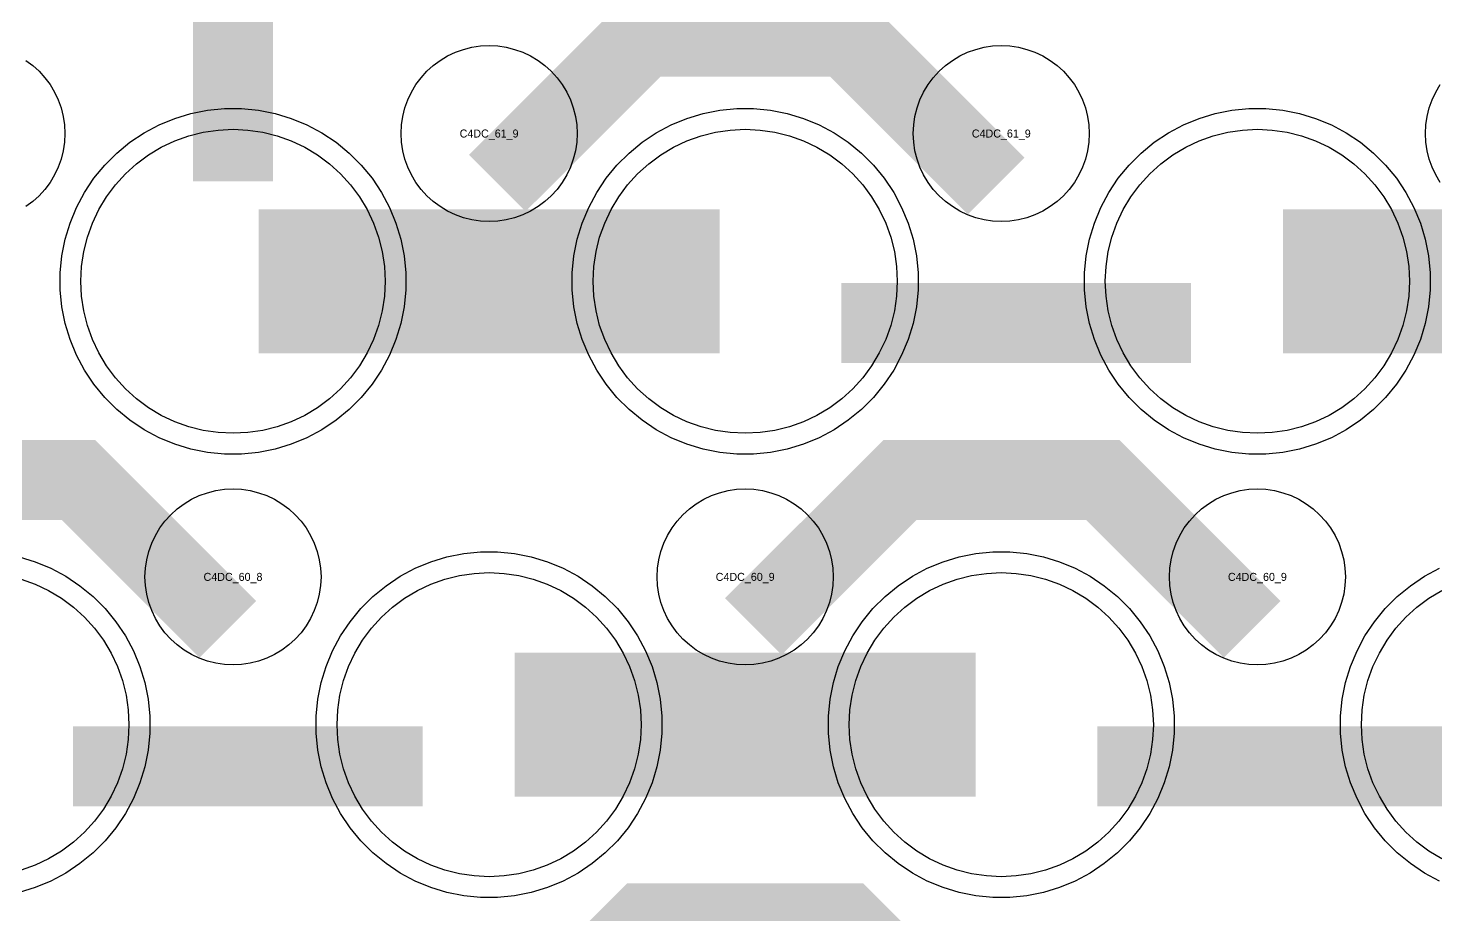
# Model space of a CAD drawing. Extents: x -11880 to 11880, y -14992 to 14992.
# Drawn here: x -9264 to -8824.2, y -6585.2 to -6308 of the extents above; entities that cross this region are included whole.
import ezdxf
from ezdxf.enums import TextEntityAlignment as Align

# ---------------------------------------------------------------- set-up
doc = ezdxf.new("R2010")
doc.units = 0
doc.header["$MEASUREMENT"] = 0
for name, color, linetype in [('GDS_775_DT_237', 138, 'CONTINUOUS'), ('RDL1_FS', 34, 'CONTINUOUS'), ('RDL_BS', 160, 'CONTINUOUS')]:
    doc.layers.add(name, color=color, linetype=linetype)

msp = doc.modelspace()

# ---------------------------------------------------------------- linework, layer by layer
at = {"layer": 'RDL1_FS'}
for points in [[(-9200, -6434.664), (-9204.657, -6434.435), (-9209.268, -6433.751), (-9213.791, -6432.619), (-9218.181, -6431.047), (-9222.395, -6429.055), (-9226.395, -6426.657), (-9230.14, -6423.879), (-9233.594, -6420.749), (-9236.724, -6417.295), (-9239.502, -6413.55), (-9241.9, -6409.55), (-9243.892, -6405.336), (-9245.464, -6400.946), (-9246.596, -6396.423), (-9247.28, -6391.812), (-9247.509, -6387.155), (-9247.28, -6382.498), (-9246.596, -6377.887), (-9245.464, -6373.364), (-9243.892, -6368.974), (-9241.9, -6364.76), (-9239.502, -6360.76), (-9236.724, -6357.015), (-9233.594, -6353.561), (-9230.14, -6350.431), (-9226.395, -6347.653), (-9222.395, -6345.255), (-9218.181, -6343.263), (-9213.791, -6341.691), (-9209.268, -6340.559), (-9204.657, -6339.875), (-9200, -6339.646), (-9195.343, -6339.875), (-9190.732, -6340.559), (-9186.209, -6341.691), (-9181.819, -6343.263), (-9177.605, -6345.255), (-9173.605, -6347.653), (-9169.86, -6350.431), (-9166.406, -6353.561), (-9163.276, -6357.015), (-9160.498, -6360.76), (-9158.1, -6364.76), (-9156.108, -6368.974), (-9154.536, -6373.364), (-9153.404, -6377.887), (-9152.72, -6382.498), (-9152.491, -6387.155), (-9152.72, -6391.812), (-9153.404, -6396.423), (-9154.536, -6400.946), (-9156.108, -6405.336), (-9158.1, -6409.55), (-9160.498, -6413.55), (-9163.276, -6417.295), (-9166.406, -6420.749), (-9169.86, -6423.879), (-9173.605, -6426.657), (-9177.605, -6429.055), (-9181.819, -6431.047), (-9186.209, -6432.619), (-9190.732, -6433.751), (-9195.343, -6434.435)], [(-9040, -6434.664), (-9044.657, -6434.435), (-9049.268, -6433.751), (-9053.791, -6432.619), (-9058.181, -6431.047), (-9062.395, -6429.055), (-9066.395, -6426.657), (-9070.14, -6423.879), (-9073.594, -6420.749), (-9076.724, -6417.295), (-9079.502, -6413.55), (-9081.9, -6409.55), (-9083.892, -6405.336), (-9085.464, -6400.946), (-9086.596, -6396.423), (-9087.28, -6391.812), (-9087.509, -6387.155), (-9087.28, -6382.498), (-9086.596, -6377.887), (-9085.464, -6373.364), (-9083.892, -6368.974), (-9081.9, -6364.76), (-9079.502, -6360.76), (-9076.724, -6357.015), (-9073.594, -6353.561), (-9070.14, -6350.431), (-9066.395, -6347.653), (-9062.395, -6345.255), (-9058.181, -6343.263), (-9053.791, -6341.691), (-9049.268, -6340.559), (-9044.657, -6339.875), (-9040, -6339.646), (-9035.343, -6339.875), (-9030.732, -6340.559), (-9026.209, -6341.691), (-9021.819, -6343.263), (-9017.605, -6345.255), (-9013.605, -6347.653), (-9009.86, -6350.431), (-9006.406, -6353.561), (-9003.276, -6357.015), (-9000.498, -6360.76), (-8998.1, -6364.76), (-8996.108, -6368.974), (-8994.536, -6373.364), (-8993.404, -6377.887), (-8992.72, -6382.498), (-8992.491, -6387.155), (-8992.72, -6391.812), (-8993.404, -6396.423), (-8994.536, -6400.946), (-8996.108, -6405.336), (-8998.1, -6409.55), (-9000.498, -6413.55), (-9003.276, -6417.295), (-9006.406, -6420.749), (-9009.86, -6423.879), (-9013.605, -6426.657), (-9017.605, -6429.055), (-9021.819, -6431.047), (-9026.209, -6432.619), (-9030.732, -6433.751), (-9035.343, -6434.435)], [(-8880, -6434.664), (-8884.657, -6434.435), (-8889.268, -6433.751), (-8893.791, -6432.619), (-8898.181, -6431.047), (-8902.395, -6429.055), (-8906.395, -6426.657), (-8910.14, -6423.879), (-8913.594, -6420.749), (-8916.724, -6417.295), (-8919.502, -6413.55), (-8921.9, -6409.55), (-8923.892, -6405.336), (-8925.464, -6400.946), (-8926.596, -6396.423), (-8927.28, -6391.812), (-8927.509, -6387.155), (-8927.28, -6382.498), (-8926.596, -6377.887), (-8925.464, -6373.364), (-8923.892, -6368.974), (-8921.9, -6364.76), (-8919.502, -6360.76), (-8916.724, -6357.015), (-8913.594, -6353.561), (-8910.14, -6350.431), (-8906.395, -6347.653), (-8902.395, -6345.255), (-8898.181, -6343.263), (-8893.791, -6341.691), (-8889.268, -6340.559), (-8884.657, -6339.875), (-8880, -6339.646), (-8875.343, -6339.875), (-8870.732, -6340.559), (-8866.209, -6341.691), (-8861.819, -6343.263), (-8857.605, -6345.255), (-8853.605, -6347.653), (-8849.86, -6350.431), (-8846.406, -6353.561), (-8843.276, -6357.015), (-8840.498, -6360.76), (-8838.1, -6364.76), (-8836.108, -6368.974), (-8834.536, -6373.364), (-8833.404, -6377.887), (-8832.72, -6382.498), (-8832.491, -6387.155), (-8832.72, -6391.812), (-8833.404, -6396.423), (-8834.536, -6400.946), (-8836.108, -6405.336), (-8838.1, -6409.55), (-8840.498, -6413.55), (-8843.276, -6417.295), (-8846.406, -6420.749), (-8849.86, -6423.879), (-8853.605, -6426.657), (-8857.605, -6429.055), (-8861.819, -6431.047), (-8866.209, -6432.619), (-8870.732, -6433.751), (-8875.343, -6434.435)]]:
    msp.add_lwpolyline(points, close=True, dxfattribs=at)
for points in [[(-9191.998, -6387.155, 45, 45, 0), (-9119.998, -6387.155, 45, 45, 0)], [(-9119.998, -6387.155, 45, 45, 0), (-9047.998, -6387.155, 45, 45, 0)], [(-8871.998, -6387.155, 45, 45, 0), (-8799.998, -6387.155, 45, 45, 0)]]:
    msp.add_lwpolyline(points, format="xyseb", dxfattribs=at)
at = {"layer": 'RDL1_FS', "color": 240, "true_color": 0xed1f24}
for points in [[(-9266.209, -6480.256), (-9261.819, -6481.828), (-9257.605, -6483.82), (-9253.605, -6486.218), (-9249.86, -6488.996), (-9246.406, -6492.126), (-9243.276, -6495.58), (-9240.498, -6499.325), (-9238.1, -6503.325), (-9236.108, -6507.539), (-9234.536, -6511.929), (-9233.404, -6516.452), (-9232.72, -6521.063), (-9232.491, -6525.72), (-9232.72, -6530.377), (-9233.404, -6534.988), (-9234.536, -6539.511), (-9236.108, -6543.901), (-9238.1, -6548.115), (-9240.498, -6552.115), (-9243.276, -6555.86), (-9246.406, -6559.314), (-9249.86, -6562.444), (-9253.605, -6565.222), (-9257.605, -6567.62), (-9261.819, -6569.612), (-9266.209, -6571.184)], [(-8822.395, -6567.62), (-8826.395, -6565.222), (-8830.14, -6562.444), (-8833.594, -6559.314), (-8836.724, -6555.86), (-8839.502, -6552.115), (-8841.9, -6548.115), (-8843.892, -6543.901), (-8845.464, -6539.511), (-8846.596, -6534.988), (-8847.28, -6530.377), (-8847.509, -6525.72), (-8847.28, -6521.063), (-8846.596, -6516.452), (-8845.464, -6511.929), (-8843.892, -6507.539), (-8841.9, -6503.325), (-8839.502, -6499.325), (-8836.724, -6495.58), (-8833.594, -6492.126), (-8830.14, -6488.996), (-8826.395, -6486.218), (-8822.395, -6483.82)]]:
    msp.add_lwpolyline(points, dxfattribs=at)
for points in [[(-9120, -6573.229), (-9124.657, -6573), (-9129.268, -6572.316), (-9133.791, -6571.184), (-9138.181, -6569.612), (-9142.395, -6567.62), (-9146.395, -6565.222), (-9150.14, -6562.444), (-9153.594, -6559.314), (-9156.724, -6555.86), (-9159.502, -6552.115), (-9161.9, -6548.115), (-9163.892, -6543.901), (-9165.464, -6539.511), (-9166.596, -6534.988), (-9167.28, -6530.377), (-9167.509, -6525.72), (-9167.28, -6521.063), (-9166.596, -6516.452), (-9165.464, -6511.929), (-9163.892, -6507.539), (-9161.9, -6503.325), (-9159.502, -6499.325), (-9156.724, -6495.58), (-9153.594, -6492.126), (-9150.14, -6488.996), (-9146.395, -6486.218), (-9142.395, -6483.82), (-9138.181, -6481.828), (-9133.791, -6480.256), (-9129.268, -6479.124), (-9124.657, -6478.44), (-9120, -6478.211), (-9115.343, -6478.44), (-9110.732, -6479.124), (-9106.209, -6480.256), (-9101.819, -6481.828), (-9097.605, -6483.82), (-9093.605, -6486.218), (-9089.86, -6488.996), (-9086.406, -6492.126), (-9083.276, -6495.58), (-9080.498, -6499.325), (-9078.1, -6503.325), (-9076.108, -6507.539), (-9074.536, -6511.929), (-9073.404, -6516.452), (-9072.72, -6521.063), (-9072.491, -6525.72), (-9072.72, -6530.377), (-9073.404, -6534.988), (-9074.536, -6539.511), (-9076.108, -6543.901), (-9078.1, -6548.115), (-9080.498, -6552.115), (-9083.276, -6555.86), (-9086.406, -6559.314), (-9089.86, -6562.444), (-9093.605, -6565.222), (-9097.605, -6567.62), (-9101.819, -6569.612), (-9106.209, -6571.184), (-9110.732, -6572.316), (-9115.343, -6573)], [(-8960, -6573.229), (-8964.657, -6573), (-8969.268, -6572.316), (-8973.791, -6571.184), (-8978.181, -6569.612), (-8982.395, -6567.62), (-8986.395, -6565.222), (-8990.14, -6562.444), (-8993.594, -6559.314), (-8996.724, -6555.86), (-8999.502, -6552.115), (-9001.9, -6548.115), (-9003.892, -6543.901), (-9005.464, -6539.511), (-9006.596, -6534.988), (-9007.28, -6530.377), (-9007.509, -6525.72), (-9007.28, -6521.063), (-9006.596, -6516.452), (-9005.464, -6511.929), (-9003.892, -6507.539), (-9001.9, -6503.325), (-8999.502, -6499.325), (-8996.724, -6495.58), (-8993.594, -6492.126), (-8990.14, -6488.996), (-8986.395, -6486.218), (-8982.395, -6483.82), (-8978.181, -6481.828), (-8973.791, -6480.256), (-8969.268, -6479.124), (-8964.657, -6478.44), (-8960, -6478.211), (-8955.343, -6478.44), (-8950.732, -6479.124), (-8946.209, -6480.256), (-8941.819, -6481.828), (-8937.605, -6483.82), (-8933.605, -6486.218), (-8929.86, -6488.996), (-8926.406, -6492.126), (-8923.276, -6495.58), (-8920.498, -6499.325), (-8918.1, -6503.325), (-8916.108, -6507.539), (-8914.536, -6511.929), (-8913.404, -6516.452), (-8912.72, -6521.063), (-8912.491, -6525.72), (-8912.72, -6530.377), (-8913.404, -6534.988), (-8914.536, -6539.511), (-8916.108, -6543.901), (-8918.1, -6548.115), (-8920.498, -6552.115), (-8923.276, -6555.86), (-8926.406, -6559.314), (-8929.86, -6562.444), (-8933.605, -6565.222), (-8937.605, -6567.62), (-8941.819, -6569.612), (-8946.209, -6571.184), (-8950.732, -6572.316), (-8955.343, -6573)]]:
    msp.add_lwpolyline(points, close=True, dxfattribs=at)
for points in [[(-9111.998, -6525.72, 45, 45, 0), (-9039.998, -6525.72, 45, 45, 0)], [(-9039.998, -6525.72, 45, 45, 0), (-8967.998, -6525.72, 45, 45, 0)]]:
    msp.add_lwpolyline(points, format="xyseb", dxfattribs=at)
at = {"layer": 'RDL_BS'}
for points in [[(-9200, -6355.885, 25, 25, 0), (-9200, -6249.108, 25, 25, 0)], [(-9200, -6279.577, 25, 25, 0), (-9200, -6325.197, 25, 25, 0)], [(-9117.438, -6356.469, 25, 25, 0), (-9071.623, -6310.654, 25, 25, 0), (-9038.07, -6310.654, 25, 25, 0)], [(-8961.599, -6357.368, 25, 25, 0), (-9008.313, -6310.654, 25, 25, 0), (-9038.071, -6310.654, 25, 25, 0)], [(-9009.984, -6400.168, 25, 25, 0), (-8900.719, -6400.168, 25, 25, 0)], [(-9201.599, -6495.933, 25, 25, 0), (-9248.313, -6449.219, 25, 25, 0), (-9278.071, -6449.219, 25, 25, 0)], [(-9037.438, -6495.034, 25, 25, 0), (-8991.623, -6449.219, 25, 25, 0), (-8958.07, -6449.219, 25, 25, 0)], [(-8881.599, -6495.933, 25, 25, 0), (-8928.313, -6449.219, 25, 25, 0), (-8958.071, -6449.219, 25, 25, 0)], [(-9117.438, -6633.599, 25, 25, 0), (-9071.623, -6587.784, 25, 25, 0), (-9038.07, -6587.784, 25, 25, 0)], [(-8961.599, -6634.498, 25, 25, 0), (-9008.313, -6587.784, 25, 25, 0), (-9038.071, -6587.784, 25, 25, 0)]]:
    msp.add_lwpolyline(points, format="xyseb", dxfattribs=at)
for points in [[(-9120, -6368.461), (-9122.693, -6368.329), (-9125.365, -6367.933), (-9127.984, -6367.276), (-9130.519, -6366.369), (-9132.956, -6365.217), (-9135.28, -6363.824), (-9137.443, -6362.221), (-9139.442, -6360.409), (-9141.254, -6358.41), (-9142.857, -6356.247), (-9144.25, -6353.923), (-9145.402, -6351.486), (-9146.309, -6348.951), (-9146.966, -6346.332), (-9147.362, -6343.66), (-9147.494, -6340.967), (-9147.362, -6338.274), (-9146.966, -6335.602), (-9146.309, -6332.983), (-9145.402, -6330.448), (-9144.25, -6328.011), (-9142.857, -6325.687), (-9141.254, -6323.524), (-9139.442, -6321.525), (-9137.443, -6319.713), (-9135.28, -6318.11), (-9132.956, -6316.717), (-9130.519, -6315.565), (-9127.984, -6314.658), (-9125.365, -6314.001), (-9122.693, -6313.605), (-9120, -6313.473), (-9117.307, -6313.605), (-9114.635, -6314.001), (-9112.016, -6314.658), (-9109.481, -6315.565), (-9107.044, -6316.717), (-9104.72, -6318.11), (-9102.557, -6319.713), (-9100.558, -6321.525), (-9098.746, -6323.524), (-9097.143, -6325.687), (-9095.75, -6328.011), (-9094.598, -6330.448), (-9093.691, -6332.983), (-9093.034, -6335.602), (-9092.638, -6338.274), (-9092.506, -6340.967), (-9092.638, -6343.66), (-9093.034, -6346.332), (-9093.691, -6348.951), (-9094.598, -6351.486), (-9095.75, -6353.923), (-9097.143, -6356.247), (-9098.746, -6358.41), (-9100.558, -6360.409), (-9102.557, -6362.221), (-9104.72, -6363.824), (-9107.044, -6365.217), (-9109.481, -6366.369), (-9112.016, -6367.276), (-9114.635, -6367.933), (-9117.307, -6368.329)], [(-8960, -6368.461), (-8962.693, -6368.329), (-8965.365, -6367.933), (-8967.984, -6367.276), (-8970.519, -6366.369), (-8972.956, -6365.217), (-8975.28, -6363.824), (-8977.443, -6362.221), (-8979.442, -6360.409), (-8981.254, -6358.41), (-8982.857, -6356.247), (-8984.25, -6353.923), (-8985.402, -6351.486), (-8986.309, -6348.951), (-8986.966, -6346.332), (-8987.362, -6343.66), (-8987.494, -6340.967), (-8987.362, -6338.274), (-8986.966, -6335.602), (-8986.309, -6332.983), (-8985.402, -6330.448), (-8984.25, -6328.011), (-8982.857, -6325.687), (-8981.254, -6323.524), (-8979.442, -6321.525), (-8977.443, -6319.713), (-8975.28, -6318.11), (-8972.956, -6316.717), (-8970.519, -6315.565), (-8967.984, -6314.658), (-8965.365, -6314.001), (-8962.693, -6313.605), (-8960, -6313.473), (-8957.307, -6313.605), (-8954.635, -6314.001), (-8952.016, -6314.658), (-8949.481, -6315.565), (-8947.044, -6316.717), (-8944.72, -6318.11), (-8942.557, -6319.713), (-8940.558, -6321.525), (-8938.746, -6323.524), (-8937.143, -6325.687), (-8935.75, -6328.011), (-8934.598, -6330.448), (-8933.691, -6332.983), (-8933.034, -6335.602), (-8932.638, -6338.274), (-8932.506, -6340.967), (-8932.638, -6343.66), (-8933.034, -6346.332), (-8933.691, -6348.951), (-8934.598, -6351.486), (-8935.75, -6353.923), (-8937.143, -6356.247), (-8938.746, -6358.41), (-8940.558, -6360.409), (-8942.557, -6362.221), (-8944.72, -6363.824), (-8947.044, -6365.217), (-8949.481, -6366.369), (-8952.016, -6367.276), (-8954.635, -6367.933), (-8957.307, -6368.329)], [(-9202.644, -6441.155), (-9207.938, -6440.638), (-9213.165, -6439.592), (-9218.205, -6438.061), (-9223.115, -6436.03), (-9227.777, -6433.538), (-9232.191, -6430.591), (-9236.292, -6427.229), (-9240.074, -6423.447), (-9243.436, -6419.346), (-9246.383, -6414.932), (-9248.875, -6410.27), (-9250.906, -6405.36), (-9252.437, -6400.32), (-9253.483, -6395.093), (-9254, -6389.799), (-9254, -6384.511), (-9253.483, -6379.217), (-9252.437, -6373.99), (-9250.906, -6368.95), (-9248.875, -6364.04), (-9246.383, -6359.378), (-9243.436, -6354.964), (-9240.074, -6350.863), (-9236.292, -6347.081), (-9232.191, -6343.719), (-9227.777, -6340.772), (-9223.115, -6338.28), (-9218.205, -6336.249), (-9213.165, -6334.718), (-9207.938, -6333.672), (-9202.644, -6333.155), (-9197.356, -6333.155), (-9192.062, -6333.672), (-9186.835, -6334.718), (-9181.795, -6336.249), (-9176.885, -6338.28), (-9172.223, -6340.772), (-9167.809, -6343.719), (-9163.708, -6347.081), (-9159.926, -6350.863), (-9156.564, -6354.964), (-9153.617, -6359.378), (-9151.125, -6364.04), (-9149.094, -6368.95), (-9147.563, -6373.99), (-9146.517, -6379.217), (-9146, -6384.511), (-9146, -6389.799), (-9146.517, -6395.093), (-9147.563, -6400.32), (-9149.094, -6405.36), (-9151.125, -6410.27), (-9153.617, -6414.932), (-9156.564, -6419.346), (-9159.926, -6423.447), (-9163.708, -6427.229), (-9167.809, -6430.591), (-9172.223, -6433.538), (-9176.885, -6436.03), (-9181.795, -6438.061), (-9186.835, -6439.592), (-9192.062, -6440.638), (-9197.356, -6441.155)], [(-9042.644, -6441.155), (-9047.938, -6440.638), (-9053.165, -6439.592), (-9058.205, -6438.061), (-9063.115, -6436.03), (-9067.777, -6433.538), (-9072.191, -6430.591), (-9076.292, -6427.229), (-9080.074, -6423.447), (-9083.436, -6419.346), (-9086.383, -6414.932), (-9088.875, -6410.27), (-9090.906, -6405.36), (-9092.437, -6400.32), (-9093.483, -6395.093), (-9094, -6389.799), (-9094, -6384.511), (-9093.483, -6379.217), (-9092.437, -6373.99), (-9090.906, -6368.95), (-9088.875, -6364.04), (-9086.383, -6359.378), (-9083.436, -6354.964), (-9080.074, -6350.863), (-9076.292, -6347.081), (-9072.191, -6343.719), (-9067.777, -6340.772), (-9063.115, -6338.28), (-9058.205, -6336.249), (-9053.165, -6334.718), (-9047.938, -6333.672), (-9042.644, -6333.155), (-9037.356, -6333.155), (-9032.062, -6333.672), (-9026.835, -6334.718), (-9021.795, -6336.249), (-9016.885, -6338.28), (-9012.223, -6340.772), (-9007.809, -6343.719), (-9003.708, -6347.081), (-8999.926, -6350.863), (-8996.564, -6354.964), (-8993.617, -6359.378), (-8991.125, -6364.04), (-8989.094, -6368.95), (-8987.563, -6373.99), (-8986.517, -6379.217), (-8986, -6384.511), (-8986, -6389.799), (-8986.517, -6395.093), (-8987.563, -6400.32), (-8989.094, -6405.36), (-8991.125, -6410.27), (-8993.617, -6414.932), (-8996.564, -6419.346), (-8999.926, -6423.447), (-9003.708, -6427.229), (-9007.809, -6430.591), (-9012.223, -6433.538), (-9016.885, -6436.03), (-9021.795, -6438.061), (-9026.835, -6439.592), (-9032.062, -6440.638), (-9037.356, -6441.155)], [(-8882.644, -6441.155), (-8887.938, -6440.638), (-8893.165, -6439.592), (-8898.205, -6438.061), (-8903.115, -6436.03), (-8907.777, -6433.538), (-8912.191, -6430.591), (-8916.292, -6427.229), (-8920.074, -6423.447), (-8923.436, -6419.346), (-8926.383, -6414.932), (-8928.875, -6410.27), (-8930.906, -6405.36), (-8932.437, -6400.32), (-8933.483, -6395.093), (-8934, -6389.799), (-8934, -6384.511), (-8933.483, -6379.217), (-8932.437, -6373.99), (-8930.906, -6368.95), (-8928.875, -6364.04), (-8926.383, -6359.378), (-8923.436, -6354.964), (-8920.074, -6350.863), (-8916.292, -6347.081), (-8912.191, -6343.719), (-8907.777, -6340.772), (-8903.115, -6338.28), (-8898.205, -6336.249), (-8893.165, -6334.718), (-8887.938, -6333.672), (-8882.644, -6333.155), (-8877.356, -6333.155), (-8872.062, -6333.672), (-8866.835, -6334.718), (-8861.795, -6336.249), (-8856.885, -6338.28), (-8852.223, -6340.772), (-8847.809, -6343.719), (-8843.708, -6347.081), (-8839.926, -6350.863), (-8836.564, -6354.964), (-8833.617, -6359.378), (-8831.125, -6364.04), (-8829.094, -6368.95), (-8827.563, -6373.99), (-8826.517, -6379.217), (-8826, -6384.511), (-8826, -6389.799), (-8826.517, -6395.093), (-8827.563, -6400.32), (-8829.094, -6405.36), (-8831.125, -6410.27), (-8833.617, -6414.932), (-8836.564, -6419.346), (-8839.926, -6423.447), (-8843.708, -6427.229), (-8847.809, -6430.591), (-8852.223, -6433.538), (-8856.885, -6436.03), (-8861.795, -6438.061), (-8866.835, -6439.592), (-8872.062, -6440.638), (-8877.356, -6441.155)], [(-9200, -6507.026), (-9202.693, -6506.894), (-9205.365, -6506.498), (-9207.984, -6505.841), (-9210.519, -6504.934), (-9212.956, -6503.782), (-9215.28, -6502.389), (-9217.443, -6500.786), (-9219.442, -6498.974), (-9221.254, -6496.975), (-9222.857, -6494.812), (-9224.25, -6492.488), (-9225.402, -6490.051), (-9226.309, -6487.516), (-9226.966, -6484.897), (-9227.362, -6482.225), (-9227.494, -6479.532), (-9227.362, -6476.839), (-9226.966, -6474.167), (-9226.309, -6471.548), (-9225.402, -6469.013), (-9224.25, -6466.576), (-9222.857, -6464.252), (-9221.254, -6462.089), (-9219.442, -6460.09), (-9217.443, -6458.278), (-9215.28, -6456.675), (-9212.956, -6455.282), (-9210.519, -6454.13), (-9207.984, -6453.223), (-9205.365, -6452.566), (-9202.693, -6452.17), (-9200, -6452.038), (-9197.307, -6452.17), (-9194.635, -6452.566), (-9192.016, -6453.223), (-9189.481, -6454.13), (-9187.044, -6455.282), (-9184.72, -6456.675), (-9182.557, -6458.278), (-9180.558, -6460.09), (-9178.746, -6462.089), (-9177.143, -6464.252), (-9175.75, -6466.576), (-9174.598, -6469.013), (-9173.691, -6471.548), (-9173.034, -6474.167), (-9172.638, -6476.839), (-9172.506, -6479.532), (-9172.638, -6482.225), (-9173.034, -6484.897), (-9173.691, -6487.516), (-9174.598, -6490.051), (-9175.75, -6492.488), (-9177.143, -6494.812), (-9178.746, -6496.975), (-9180.558, -6498.974), (-9182.557, -6500.786), (-9184.72, -6502.389), (-9187.044, -6503.782), (-9189.481, -6504.934), (-9192.016, -6505.841), (-9194.635, -6506.498), (-9197.307, -6506.894)], [(-9040, -6507.026), (-9042.693, -6506.894), (-9045.365, -6506.498), (-9047.984, -6505.841), (-9050.519, -6504.934), (-9052.956, -6503.782), (-9055.28, -6502.389), (-9057.443, -6500.786), (-9059.442, -6498.974), (-9061.254, -6496.975), (-9062.857, -6494.812), (-9064.25, -6492.488), (-9065.402, -6490.051), (-9066.309, -6487.516), (-9066.966, -6484.897), (-9067.362, -6482.225), (-9067.494, -6479.532), (-9067.362, -6476.839), (-9066.966, -6474.167), (-9066.309, -6471.548), (-9065.402, -6469.013), (-9064.25, -6466.576), (-9062.857, -6464.252), (-9061.254, -6462.089), (-9059.442, -6460.09), (-9057.443, -6458.278), (-9055.28, -6456.675), (-9052.956, -6455.282), (-9050.519, -6454.13), (-9047.984, -6453.223), (-9045.365, -6452.566), (-9042.693, -6452.17), (-9040, -6452.038), (-9037.307, -6452.17), (-9034.635, -6452.566), (-9032.016, -6453.223), (-9029.481, -6454.13), (-9027.044, -6455.282), (-9024.72, -6456.675), (-9022.557, -6458.278), (-9020.558, -6460.09), (-9018.746, -6462.089), (-9017.143, -6464.252), (-9015.75, -6466.576), (-9014.598, -6469.013), (-9013.691, -6471.548), (-9013.034, -6474.167), (-9012.638, -6476.839), (-9012.506, -6479.532), (-9012.638, -6482.225), (-9013.034, -6484.897), (-9013.691, -6487.516), (-9014.598, -6490.051), (-9015.75, -6492.488), (-9017.143, -6494.812), (-9018.746, -6496.975), (-9020.558, -6498.974), (-9022.557, -6500.786), (-9024.72, -6502.389), (-9027.044, -6503.782), (-9029.481, -6504.934), (-9032.016, -6505.841), (-9034.635, -6506.498), (-9037.307, -6506.894)], [(-8880, -6507.026), (-8882.693, -6506.894), (-8885.365, -6506.498), (-8887.984, -6505.841), (-8890.519, -6504.934), (-8892.956, -6503.782), (-8895.28, -6502.389), (-8897.443, -6500.786), (-8899.442, -6498.974), (-8901.254, -6496.975), (-8902.857, -6494.812), (-8904.25, -6492.488), (-8905.402, -6490.051), (-8906.309, -6487.516), (-8906.966, -6484.897), (-8907.362, -6482.225), (-8907.494, -6479.532), (-8907.362, -6476.839), (-8906.966, -6474.167), (-8906.309, -6471.548), (-8905.402, -6469.013), (-8904.25, -6466.576), (-8902.857, -6464.252), (-8901.254, -6462.089), (-8899.442, -6460.09), (-8897.443, -6458.278), (-8895.28, -6456.675), (-8892.956, -6455.282), (-8890.519, -6454.13), (-8887.984, -6453.223), (-8885.365, -6452.566), (-8882.693, -6452.17), (-8880, -6452.038), (-8877.307, -6452.17), (-8874.635, -6452.566), (-8872.016, -6453.223), (-8869.481, -6454.13), (-8867.044, -6455.282), (-8864.72, -6456.675), (-8862.557, -6458.278), (-8860.558, -6460.09), (-8858.746, -6462.089), (-8857.143, -6464.252), (-8855.75, -6466.576), (-8854.598, -6469.013), (-8853.691, -6471.548), (-8853.034, -6474.167), (-8852.638, -6476.839), (-8852.506, -6479.532), (-8852.638, -6482.225), (-8853.034, -6484.897), (-8853.691, -6487.516), (-8854.598, -6490.051), (-8855.75, -6492.488), (-8857.143, -6494.812), (-8858.746, -6496.975), (-8860.558, -6498.974), (-8862.557, -6500.786), (-8864.72, -6502.389), (-8867.044, -6503.782), (-8869.481, -6504.934), (-8872.016, -6505.841), (-8874.635, -6506.498), (-8877.307, -6506.894)]]:
    msp.add_lwpolyline(points, close=True, dxfattribs=at)
for points in [[(-9264.72, -6318.11), (-9262.557, -6319.713), (-9260.558, -6321.525), (-9258.746, -6323.524), (-9257.143, -6325.687), (-9255.75, -6328.011), (-9254.598, -6330.448), (-9253.691, -6332.983), (-9253.034, -6335.602), (-9252.638, -6338.274), (-9252.506, -6340.967), (-9252.638, -6343.66), (-9253.034, -6346.332), (-9253.691, -6348.951), (-9254.598, -6351.486), (-9255.75, -6353.923), (-9257.143, -6356.247), (-9258.746, -6358.41), (-9260.558, -6360.409), (-9262.557, -6362.221), (-9264.72, -6363.824)], [(-8822.857, -6356.247), (-8824.25, -6353.923), (-8825.402, -6351.486), (-8826.309, -6348.951), (-8826.966, -6346.332), (-8827.362, -6343.66), (-8827.494, -6340.967), (-8827.362, -6338.274), (-8826.966, -6335.602), (-8826.309, -6332.983), (-8825.402, -6330.448), (-8824.25, -6328.011), (-8822.857, -6325.687)]]:
    msp.add_lwpolyline(points, dxfattribs=at)
at = {"layer": 'RDL_BS', "color": 240, "true_color": 0xed1f24}
for points in [[(-9122.644, -6579.72), (-9127.938, -6579.203), (-9133.165, -6578.157), (-9138.205, -6576.626), (-9143.115, -6574.595), (-9147.777, -6572.103), (-9152.191, -6569.156), (-9156.292, -6565.794), (-9160.074, -6562.012), (-9163.436, -6557.911), (-9166.383, -6553.497), (-9168.875, -6548.835), (-9170.906, -6543.925), (-9172.437, -6538.885), (-9173.483, -6533.658), (-9174, -6528.364), (-9174, -6523.076), (-9173.483, -6517.782), (-9172.437, -6512.555), (-9170.906, -6507.515), (-9168.875, -6502.605), (-9166.383, -6497.943), (-9163.436, -6493.529), (-9160.074, -6489.428), (-9156.292, -6485.646), (-9152.191, -6482.284), (-9147.777, -6479.337), (-9143.115, -6476.845), (-9138.205, -6474.814), (-9133.165, -6473.283), (-9127.938, -6472.237), (-9122.644, -6471.72), (-9117.356, -6471.72), (-9112.062, -6472.237), (-9106.835, -6473.283), (-9101.795, -6474.814), (-9096.885, -6476.845), (-9092.223, -6479.337), (-9087.809, -6482.284), (-9083.708, -6485.646), (-9079.926, -6489.428), (-9076.564, -6493.529), (-9073.617, -6497.943), (-9071.125, -6502.605), (-9069.094, -6507.515), (-9067.563, -6512.555), (-9066.517, -6517.782), (-9066, -6523.076), (-9066, -6528.364), (-9066.517, -6533.658), (-9067.563, -6538.885), (-9069.094, -6543.925), (-9071.125, -6548.835), (-9073.617, -6553.497), (-9076.564, -6557.911), (-9079.926, -6562.012), (-9083.708, -6565.794), (-9087.809, -6569.156), (-9092.223, -6572.103), (-9096.885, -6574.595), (-9101.795, -6576.626), (-9106.835, -6578.157), (-9112.062, -6579.203), (-9117.356, -6579.72)], [(-8962.644, -6579.72), (-8967.938, -6579.203), (-8973.165, -6578.157), (-8978.205, -6576.626), (-8983.115, -6574.595), (-8987.777, -6572.103), (-8992.191, -6569.156), (-8996.292, -6565.794), (-9000.074, -6562.012), (-9003.436, -6557.911), (-9006.383, -6553.497), (-9008.875, -6548.835), (-9010.906, -6543.925), (-9012.437, -6538.885), (-9013.483, -6533.658), (-9014, -6528.364), (-9014, -6523.076), (-9013.483, -6517.782), (-9012.437, -6512.555), (-9010.906, -6507.515), (-9008.875, -6502.605), (-9006.383, -6497.943), (-9003.436, -6493.529), (-9000.074, -6489.428), (-8996.292, -6485.646), (-8992.191, -6482.284), (-8987.777, -6479.337), (-8983.115, -6476.845), (-8978.205, -6474.814), (-8973.165, -6473.283), (-8967.938, -6472.237), (-8962.644, -6471.72), (-8957.356, -6471.72), (-8952.062, -6472.237), (-8946.835, -6473.283), (-8941.795, -6474.814), (-8936.885, -6476.845), (-8932.223, -6479.337), (-8927.809, -6482.284), (-8923.708, -6485.646), (-8919.926, -6489.428), (-8916.564, -6493.529), (-8913.617, -6497.943), (-8911.125, -6502.605), (-8909.094, -6507.515), (-8907.563, -6512.555), (-8906.517, -6517.782), (-8906, -6523.076), (-8906, -6528.364), (-8906.517, -6533.658), (-8907.563, -6538.885), (-8909.094, -6543.925), (-8911.125, -6548.835), (-8913.617, -6553.497), (-8916.564, -6557.911), (-8919.926, -6562.012), (-8923.708, -6565.794), (-8927.809, -6569.156), (-8932.223, -6572.103), (-8936.885, -6574.595), (-8941.795, -6576.626), (-8946.835, -6578.157), (-8952.062, -6579.203), (-8957.356, -6579.72)]]:
    msp.add_lwpolyline(points, close=True, dxfattribs=at)
for points in [[(-9266.835, -6473.283), (-9261.795, -6474.814), (-9256.885, -6476.845), (-9252.223, -6479.337), (-9247.809, -6482.284), (-9243.708, -6485.646), (-9239.926, -6489.428), (-9236.564, -6493.529), (-9233.617, -6497.943), (-9231.125, -6502.605), (-9229.094, -6507.515), (-9227.563, -6512.555), (-9226.517, -6517.782), (-9226, -6523.076), (-9226, -6528.364), (-9226.517, -6533.658), (-9227.563, -6538.885), (-9229.094, -6543.925), (-9231.125, -6548.835), (-9233.617, -6553.497), (-9236.564, -6557.911), (-9239.926, -6562.012), (-9243.708, -6565.794), (-9247.809, -6569.156), (-9252.223, -6572.103), (-9256.885, -6574.595), (-9261.795, -6576.626), (-9266.835, -6578.157)], [(-8823.115, -6574.595), (-8827.777, -6572.103), (-8832.191, -6569.156), (-8836.292, -6565.794), (-8840.074, -6562.012), (-8843.436, -6557.911), (-8846.383, -6553.497), (-8848.875, -6548.835), (-8850.906, -6543.925), (-8852.437, -6538.885), (-8853.483, -6533.658), (-8854, -6528.364), (-8854, -6523.076), (-8853.483, -6517.782), (-8852.437, -6512.555), (-8850.906, -6507.515), (-8848.875, -6502.605), (-8846.383, -6497.943), (-8843.436, -6493.529), (-8840.074, -6489.428), (-8836.292, -6485.646), (-8832.191, -6482.284), (-8827.777, -6479.337), (-8823.115, -6476.845)]]:
    msp.add_lwpolyline(points, dxfattribs=at)
for points in [[(-9249.984, -6538.733, 25, 25, 0), (-9140.719, -6538.733, 25, 25, 0)], [(-8929.984, -6538.733, 25, 25, 0), (-8820.719, -6538.733, 25, 25, 0)]]:
    msp.add_lwpolyline(points, format="xyseb", dxfattribs=at)

# ---------------------------------------------------------------- texts
at = {"layer": 'GDS_775_DT_237'}
for s, p in [('C4DC_61_9', (-9120, -6340.967)), ('C4DC_61_9', (-9120, -6340.967)), ('C4DC_61_9', (-8960, -6340.967)), ('C4DC_61_9', (-8960, -6340.967)), ('C4DC_60_8', (-9200, -6479.532)), ('C4DC_60_8', (-9200, -6479.532)), ('C4DC_60_9', (-9040, -6479.532)), ('C4DC_60_9', (-9040, -6479.532)), ('C4DC_60_9', (-8880, -6479.532)), ('C4DC_60_9', (-8880, -6479.532))]:
    msp.add_text(s, height=2.5, dxfattribs=at).set_placement(p, align=Align.MIDDLE_CENTER)

doc.saveas('drawing.dxf')
